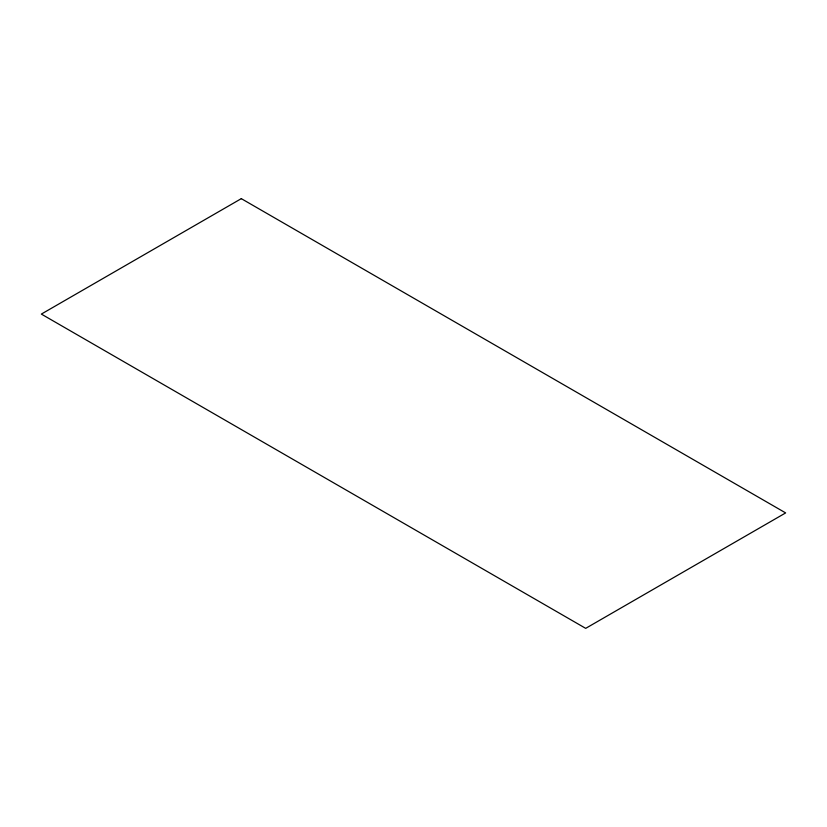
<?xml version="1.0" encoding="UTF-8"?>
<svg xmlns="http://www.w3.org/2000/svg" width="827" height="827" viewBox="0 0 827 827"><rect width="100%" height="100%" fill="white"/><g stroke="black" fill="none" stroke-linecap="round" stroke-linejoin="round"><path stroke-width="1.24" d="M241.308 198.645L41.35 314.084L585.692 628.355L785.65 512.916L241.308 198.645"/></g></svg>
